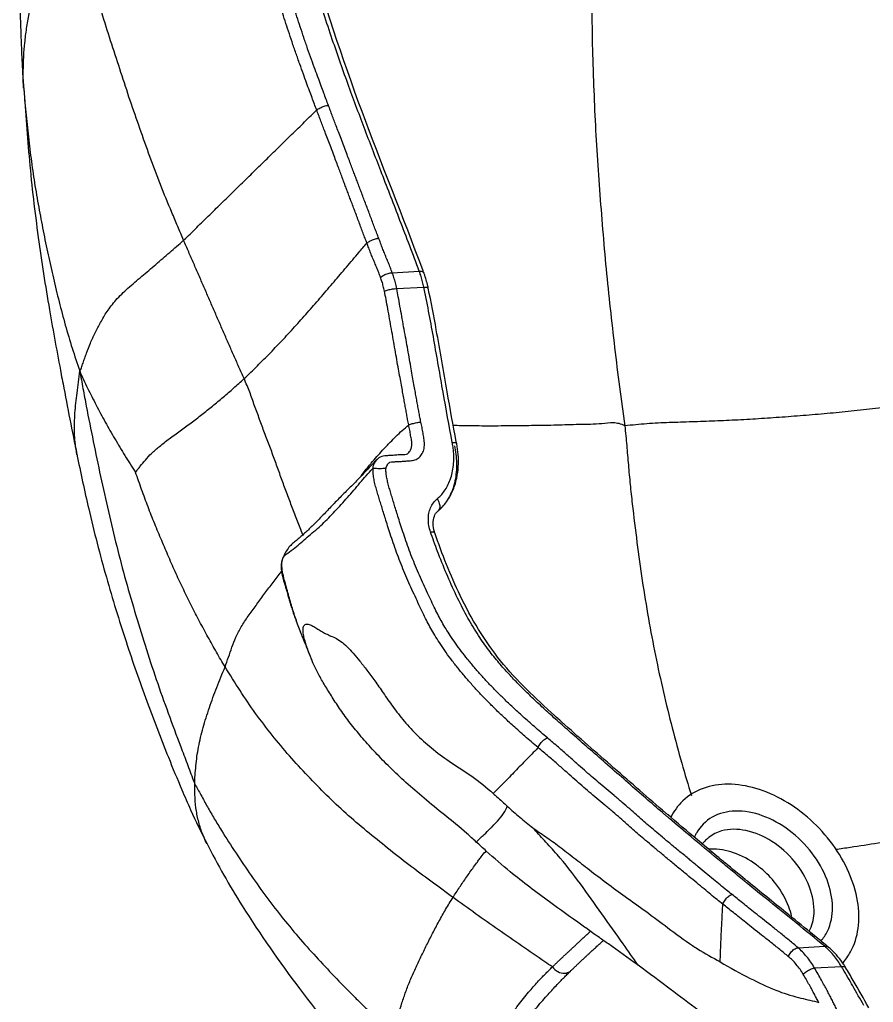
# Model space of a CAD drawing. Header units: inches. Extents: x 133169 to 134399, y -43543 to -42673.
# Drawn here: x 133277.41 to 133309.28, y -43401.25 to -43364.54 of the extents above; entities that cross this region are included whole.
import ezdxf

# ---------------------------------------------------------------- set-up
doc = ezdxf.new("R2010")
doc.units = ezdxf.units.IN
doc.header["$LTSCALE"] = 2
doc.header["$MEASUREMENT"] = 0
doc.layers.get('0').update_dxf_attribs({"linetype": 'CONTINUOUS'})

msp = doc.modelspace()

# ---------------------------------------------------------------- linework, layer by layer
at = {"color": 7, "linetype": 'Continuous'}
for p, q in [((133277.523, -43366.57), (133277.528, -43366.649)), ((133277.558, -43367.096), (133277.551, -43366.95)), ((133277.559, -43367.107), (133277.558, -43367.096)), ((133291.32, -43373.993), (133292.33, -43373.941)), ((133292.499, -43373.999), (133292.499, -43373.999)), ((133291.487, -43374.588), (133292.501, -43374.536)), ((133279.55, -43380.794), (133279.547, -43380.777)), ((133291.906, -43380.747), (133291.906, -43380.747)), ((133290.752, -43380.971), (133290.754, -43380.968)), ((133293.005, -43382.913), (133293.11, -43382.82)), ((133293.006, -43382.914), (133293.116, -43382.814)), ((133292.908, -43383.707), (133292.908, -43383.708)), ((133287.232, -43384.659), (133287.234, -43384.648)), ((133287.234, -43384.648), (133287.234, -43384.647)), ((133288.344, -43388.535), (133288.226, -43388.235)), ((133301.715, -43394.336), (133301.615, -43394.25)), ((133284.404, -43395.326), (133284.395, -43395.307)), ((133306.467, -43399.206), (133307.465, -43399.155)), ((133298.553, -43399.53), (133298.562, -43399.521)), ((133307.601, -43399.186), (133307.601, -43399.186)), ((133307.08, -43399.962), (133308.087, -43399.911)), ((133308.241, -43399.943), (133308.241, -43399.943))]:
    msp.add_line(p, q, dxfattribs=at)
for points, start_tangent, end_tangent in [([(133289.235, -43339.86), (133289.718, -43339.417), (133292.51, -43337.392), (133297.681, -43335.021), (133303.498, -43333.635), (133310.008, -43333.157), (133317.366, -43333.635), (133323.082, -43334.831), (133327.301, -43336.211), (133331.473, -43338.06), (133333.025, -43338.893), (133334.53, -43339.801), (133335.963, -43340.785), (133337.323, -43341.864), (133339.949, -43344.485), (133342.249, -43347.47), (133344.8, -43351.734), (133347.043, -43356.266), (133348.846, -43360.161), (133350.507, -43364.027), (133352.924, -43370.291), (133353.205, -43371.01)], (0.722714, 0.691147), (0.366046, -0.930597)), ([(133292.33, -43373.941), (133291.609, -43372.038), (133290.934, -43370.295), (133290.311, -43368.675), (133289.701, -43367.04), (133289.083, -43365.28), (133288.458, -43363.36), (133287.82, -43361.254), (133287.2, -43359.071), (133286.685, -43357.15), (133286.263, -43355.452), (133285.919, -43353.936), (133285.644, -43352.588), (133285.432, -43351.398), (133285.28, -43350.347), (133285.185, -43349.42), (133285.139, -43348.611), (133285.135, -43347.891), (133285.168, -43347.222), (133285.24, -43346.573), (133285.353, -43345.924), (133285.512, -43345.258), (133285.728, -43344.563), (133286.013, -43343.828), (133286.38, -43343.048), (133286.846, -43342.221), (133287.06, -43341.885)], (-0.347792, 0.937572), (0.548134, 0.836391)), ([(133292.459, -43373.892), (133290.192, -43367.972), (133288.152, -43361.861), (133286.602, -43356.201), (133285.542, -43351.021), (133285.488, -43346.461), (133286.895, -43342.769), (133287.37, -43342.031)], (-0.349374, 0.936983), (0.569357, 0.82209)), ([(133279.854, -43349.341), (133279.489, -43350.263), (133279.026, -43351.612), (133278.658, -43352.88), (133278.351, -43354.076), (133278.089, -43355.269), (133277.878, -43356.456), (133277.727, -43357.525), (133277.615, -43358.549), (133277.535, -43359.54), (133277.482, -43360.426), (133277.444, -43361.237), (133277.421, -43362.026), (133277.413, -43362.804), (133277.416, -43363.555), (133277.429, -43364.263), (133277.45, -43364.918), (133277.472, -43365.513), (133277.496, -43366.054), (133277.521, -43366.532)], (-0.384933, -0.922945), (0.057943, -0.99832)), ([(133288.5, -43367.919), (133288.415, -43367.696), (133288.325, -43367.457), (133288.228, -43367.196), (133288.122, -43366.905), (133288.003, -43366.576), (133287.869, -43366.203), (133287.723, -43365.791), (133287.579, -43365.374), (133287.445, -43364.974), (133287.319, -43364.589), (133287.2, -43364.215), (133287.084, -43363.847), (133286.964, -43363.464), (133286.835, -43363.043), (133286.689, -43362.562), (133286.526, -43362.018), (133286.348, -43361.414), (133286.155, -43360.755), (133285.947, -43360.036), (133285.721, -43359.247), (133285.484, -43358.391), (133285.261, -43357.548), (133285.071, -43356.799), (133284.908, -43356.139), (133284.766, -43355.549), (133284.641, -43355.018), (133284.532, -43354.54), (133284.437, -43354.111), (133284.355, -43353.729), (133284.285, -43353.39), (133284.224, -43353.088), (133284.172, -43352.818), (133284.126, -43352.574), (133284.084, -43352.35)], (-0.361476, 0.932381), (-0.179334, 0.983788)), ([(133288.937, -43367.745), (133288.853, -43367.522), (133288.764, -43367.284), (133288.667, -43367.024), (133288.561, -43366.734), (133288.441, -43366.407), (133288.307, -43366.035), (133288.162, -43365.627), (133288.019, -43365.213), (133287.887, -43364.816), (133287.763, -43364.432), (133287.645, -43364.06), (133287.53, -43363.692), (133287.411, -43363.309), (133287.281, -43362.89), (133287.136, -43362.411), (133286.974, -43361.867), (133286.796, -43361.264), (133286.604, -43360.605), (133286.396, -43359.887), (133286.171, -43359.1), (133285.934, -43358.248), (133285.712, -43357.409), (133285.522, -43356.664), (133285.36, -43356.006), (133285.218, -43355.417), (133285.094, -43354.888), (133284.986, -43354.412), (133284.892, -43353.984), (133284.812, -43353.604), (133284.742, -43353.267), (133284.682, -43352.967), (133284.63, -43352.698), (133284.584, -43352.456), (133284.543, -43352.233)], (-0.353723, 0.93535), (-0.178788, 0.983888)), ([(133277.564, -43365.913), (133277.605, -43365.408), (133277.672, -43364.869), (133277.77, -43364.321), (133277.894, -43363.764), (133278.048, -43363.195), (133278.232, -43362.618), (133278.441, -43362.03), (133278.681, -43361.436), (133278.812, -43361.134), (133278.966, -43360.83), (133279.153, -43360.524), (133279.36, -43360.199)], (0.058355, 0.998296), (0.522938, 0.852371)), ([(133283.533, -43372.784), (133283.312, -43372.264), (133283.094, -43371.744), (133282.666, -43370.701), (133282.272, -43369.656), (133281.901, -43368.61), (133281.537, -43367.562), (133281.193, -43366.513), (133280.851, -43365.462), (133280.516, -43364.41), (133280.195, -43363.357), (133279.892, -43362.304), (133279.605, -43361.251), (133279.477, -43360.726), (133279.36, -43360.199)], (-0.394078, 0.919077), (-0.208721, 0.977975)), ([(133298.876, -43362.104), (133298.776, -43362.783), (133298.773, -43363.481), (133298.776, -43364.224), (133298.778, -43364.965), (133298.793, -43365.708), (133298.817, -43366.451), (133298.875, -43367.935), (133298.956, -43369.419), (133299.057, -43370.899), (133299.173, -43372.378), (133299.302, -43373.854), (133299.454, -43375.326), (133299.621, -43376.794), (133299.801, -43378.258), (133300, -43379.717)], (-0.264917, -0.964271), (0.142816, -0.989749)), ([(133277.544, -43366.57), (133277.546, -43366.451), (133277.563, -43365.936), (133277.564, -43365.913)], (0.006362, 0.99998), (0.058355, 0.998296)), ([(133277.521, -43366.532), (133277.523, -43366.57)], (0.057943, -0.99832), (0.059184, -0.998247)), ([(133277.523, -43366.57), (133277.548, -43366.955)], (0.059658, -0.998219), (0.069086, -0.997611)), ([(133277.523, -43366.57), (133277.528, -43366.649)], (0.059184, -0.998247), (0.062057, -0.998073)), ([(133277.528, -43366.649), (133277.531, -43366.693), (133277.536, -43366.769)], (0.064105, -0.997943), (0.073998, -0.997258)), ([(133277.536, -43366.769), (133277.537, -43366.785)], (0.073998, -0.997258), (0.075464, -0.997148)), ([(133277.537, -43366.785), (133277.551, -43366.95)], (0.075464, -0.997148), (0.092902, -0.995675)), ([(133277.544, -43366.649), (133277.544, -43366.57)], (-0.001726, 0.999999), (0.006362, 0.99998)), ([(133277.551, -43366.95), (133277.544, -43366.702), (133277.544, -43366.649)], (-0.04861, 0.998818), (-0.001726, 0.999999)), ([(133277.548, -43366.955), (133277.558, -43367.096)], (0.069086, -0.997611), (0.071923, -0.99741)), ([(133277.551, -43366.95), (133277.563, -43367.096)], (0.085663, -0.996324), (0.082033, -0.99663)), ([(133277.563, -43367.096), (133277.589, -43367.418), (133277.628, -43367.879), (133277.725, -43368.805), (133277.837, -43369.73), (133277.966, -43370.641), (133278.122, -43371.542), (133278.29, -43372.434), (133278.474, -43373.322), (133278.67, -43374.202), (133278.884, -43375.082), (133279.116, -43375.951), (133279.374, -43376.815), (133279.652, -43377.665)], (0.082033, -0.99663), (0.321061, -0.947059)), ([(133277.563, -43367.107), (133277.777, -43369.816), (133278.106, -43372.675), (133278.524, -43375.38), (133278.963, -43377.791)], (0.08617, -0.99628), (0.186073, -0.982536)), ([(133283.533, -43372.784), (133283.776, -43372.549), (133284.02, -43372.307), (133284.509, -43371.827), (133284.997, -43371.349), (133285.485, -43370.871), (133285.974, -43370.392), (133286.461, -43369.914), (133286.951, -43369.436), (133287.437, -43368.957), (133287.929, -43368.479), (133288.412, -43368), (133288.5, -43367.919)], (0.726519, 0.687146), (0.745173, 0.666871)), ([(133288.5, -43367.919), (133288.625, -43367.837), (133288.784, -43367.773), (133288.937, -43367.745)], (0.743498, 0.668739), (0.99874, 0.050177)), ([(133290.375, -43372.89), (133290.306, -43372.71), (133290.234, -43372.517), (133290.159, -43372.316), (133290.081, -43372.109), (133290.001, -43371.895), (133289.919, -43371.678), (133289.837, -43371.461), (133289.759, -43371.253), (133289.686, -43371.058), (133289.617, -43370.877), (133289.551, -43370.702), (133289.484, -43370.526), (133289.415, -43370.342), (133289.341, -43370.144), (133289.261, -43369.929), (133289.172, -43369.692), (133289.074, -43369.431), (133288.973, -43369.164), (133288.876, -43368.913), (133288.79, -43368.686), (133288.711, -43368.478), (133288.639, -43368.285), (133288.569, -43368.101), (133288.5, -43367.919)], (-0.361892, 0.93222), (-0.359455, 0.933162)), ([(133290.815, -43372.709), (133290.746, -43372.53), (133290.674, -43372.341), (133290.599, -43372.141), (133290.521, -43371.933), (133290.441, -43371.718), (133290.358, -43371.502), (133290.277, -43371.286), (133290.199, -43371.077), (133290.125, -43370.881), (133290.056, -43370.699), (133289.99, -43370.524), (133289.923, -43370.349), (133289.854, -43370.166), (133289.78, -43369.97), (133289.7, -43369.755), (133289.61, -43369.517), (133289.512, -43369.256), (133289.409, -43368.987), (133289.313, -43368.736), (133289.226, -43368.511), (133289.148, -43368.305), (133289.075, -43368.112), (133289.006, -43367.928), (133288.937, -43367.745)], (-0.361574, 0.932344), (-0.353106, 0.935583)), ([(133290.375, -43372.89), (133290.499, -43372.805), (133290.659, -43372.739), (133290.815, -43372.709)], (0.731918, 0.681393), (0.998079, 0.06196)), ([(133291.32, -43373.993), (133291.249, -43373.807), (133291.175, -43373.623), (133291.099, -43373.439), (133291.025, -43373.258), (133290.954, -43373.076), (133290.885, -43372.893), (133290.815, -43372.709)], (-0.352601, 0.935774), (-0.361563, 0.932348)), ([(133279.652, -43377.665), (133279.686, -43377.617), (133279.718, -43377.547), (133279.777, -43377.37), (133279.841, -43377.185), (133279.908, -43377.001), (133280.052, -43376.623), (133280.23, -43376.243), (133280.434, -43375.852), (133280.672, -43375.449), (133281.003, -43375.022), (133281.454, -43374.573), (133281.972, -43374.129), (133282.493, -43373.682), (133283.012, -43373.235), (133283.272, -43373.015), (133283.533, -43372.784)], (0.687839, 0.725864), (0.734013, 0.679136)), ([(133285.788, -43377.95), (133285.597, -43377.52), (133285.406, -43377.091), (133285.22, -43376.664), (133285.032, -43376.235), (133284.846, -43375.806), (133284.659, -43375.377), (133284.474, -43374.948), (133284.286, -43374.516), (133284.099, -43374.084), (133283.909, -43373.651), (133283.721, -43373.218), (133283.533, -43372.784)], (-0.395851, 0.918315), (-0.395002, 0.91868)), ([(133285.788, -43377.95), (133286.284, -43377.475), (133286.772, -43376.982), (133287.257, -43376.474), (133287.734, -43375.952), (133288.208, -43375.421), (133288.678, -43374.881), (133289.146, -43374.335), (133289.612, -43373.786), (133290.077, -43373.235), (133290.223, -43373.062), (133290.375, -43372.89)], (0.733355, 0.679846), (0.671313, 0.741174)), ([(133290.884, -43374.166), (133290.814, -43373.987), (133290.741, -43373.807), (133290.665, -43373.626), (133290.588, -43373.44), (133290.514, -43373.254), (133290.444, -43373.071), (133290.375, -43372.89)], (-0.356054, 0.934465), (-0.359906, 0.932989)), ([(133290.884, -43374.166), (133291.008, -43374.083), (133291.167, -43374.02), (133291.32, -43373.993)], (0.743806, 0.668396), (0.998818, 0.048604)), ([(133291.03, -43374.686), (133290.986, -43374.493), (133290.937, -43374.32), (133290.884, -43374.166)], (-0.191398, 0.981513), (-0.356043, 0.934469)), ([(133291.487, -43374.588), (133291.437, -43374.367), (133291.382, -43374.17), (133291.32, -43373.993)], (-0.191943, 0.981406), (-0.352776, 0.935708)), ([(133292.33, -43373.941), (133292.461, -43373.961), (133292.495, -43374.001)], (0.999131, 0.041669), (0.421962, -0.906614)), ([(133292.367, -43374.044), (133292.33, -43373.941)], (-0.322231, 0.946661), (-0.348672, 0.937245)), ([(133292.396, -43374.133), (133292.367, -43374.044)], (-0.300165, 0.953887), (-0.322231, 0.946661)), ([(133292.453, -43374.331), (133292.396, -43374.133)], (-0.252691, 0.967547), (-0.300165, 0.953887)), ([(133292.498, -43373.999), (133292.459, -43373.892)], (-0.348363, 0.93736), (-0.349374, 0.936983)), ([(133292.646, -43374.495), (133292.512, -43374.034), (133292.499, -43373.999)], (-0.222621, 0.974905), (-0.34781, 0.937565)), ([(133292.501, -43374.536), (133292.453, -43374.331)], (-0.205966, 0.978559), (-0.252691, 0.967547)), ([(133292.501, -43374.536), (133292.629, -43374.546), (133292.658, -43374.575)], (0.999422, 0.033994), (0.464923, -0.885351)), ([(133292.514, -43374.6), (133292.501, -43374.536)], (-0.20296, 0.979187), (-0.204454, 0.978876)), ([(133292.663, -43374.572), (133292.646, -43374.495)], (-0.204406, 0.978886), (-0.222621, 0.974905)), ([(133291.03, -43374.686), (133291.164, -43374.638), (133291.33, -43374.602), (133291.487, -43374.588)], (0.900558, 0.434736), (0.999949, 0.0101)), ([(133291.933, -43379.681), (133291.894, -43379.483), (133291.859, -43379.289), (133291.825, -43379.093), (133291.789, -43378.89), (133291.75, -43378.675), (133291.708, -43378.444), (133291.662, -43378.191), (133291.61, -43377.911), (133291.553, -43377.594), (133291.491, -43377.242), (133291.426, -43376.871), (133291.358, -43376.49), (133291.29, -43376.102), (133291.221, -43375.714), (133291.154, -43375.341), (133291.089, -43374.995), (133291.03, -43374.686)], (-0.206831, 0.978377), (-0.19135, 0.981522)), ([(133292.388, -43379.576), (133292.35, -43379.387), (133292.315, -43379.197), (133292.28, -43379.001), (133292.243, -43378.798), (133292.204, -43378.583), (133292.162, -43378.352), (133292.117, -43378.101), (133292.067, -43377.821), (133292.012, -43377.504), (133291.951, -43377.152), (133291.886, -43376.779), (133291.816, -43376.397), (133291.746, -43376.01), (133291.676, -43375.624), (133291.609, -43375.25), (133291.546, -43374.9), (133291.487, -43374.588)], (-0.206992, 0.978343), (-0.189034, 0.98197)), ([(133293.561, -43380.333), (133293.219, -43378.462), (133292.875, -43376.502), (133292.514, -43374.6)], (-0.189253, 0.981928), (-0.20296, 0.979187)), ([(133293.71, -43380.306), (133293.371, -43378.443), (133292.964, -43376.13), (133292.663, -43374.572)], (-0.1886, 0.982054), (-0.204291, 0.97891)), ([(133278.963, -43377.791), (133279.03, -43378.141)], (0.186073, -0.982536), (0.186981, -0.982364)), ([(133279.547, -43380.777), (133279.529, -43380.678), (133279.458, -43379.969), (133279.477, -43379.239), (133279.554, -43378.489), (133279.652, -43377.665)], (-0.194011, 0.980999), (0.103289, 0.994651)), ([(133279.652, -43377.665), (133279.795, -43377.986), (133279.946, -43378.306), (133280.107, -43378.624), (133280.267, -43378.942), (133280.433, -43379.258), (133280.606, -43379.573), (133280.783, -43379.888), (133280.966, -43380.202), (133281.151, -43380.515), (133281.341, -43380.826), (133281.537, -43381.137), (133281.738, -43381.446)], (0.40468, -0.914458), (0.546172, -0.837673)), ([(133279.652, -43377.665), (133279.775, -43378.323), (133279.898, -43378.981), (133280.159, -43380.294), (133280.433, -43381.605), (133280.722, -43382.912), (133281.033, -43384.214), (133281.376, -43385.508), (133281.751, -43386.793), (133282.145, -43388.071), (133282.565, -43389.341), (133283.015, -43390.6), (133283.483, -43391.855), (133283.72, -43392.48), (133283.949, -43393.103)], (0.189612, -0.981859), (0.337724, -0.941245)), ([(133279.03, -43378.141), (133279.55, -43380.794)], (0.186981, -0.982364), (0.200656, -0.979662)), ([(133281.738, -43381.446), (133281.825, -43381.335), (133281.914, -43381.221), (133282.107, -43380.992), (133282.335, -43380.742), (133282.633, -43380.484), (133282.996, -43380.195), (133283.402, -43379.901), (133283.809, -43379.602), (133284.21, -43379.293), (133284.611, -43378.974), (133285.006, -43378.644), (133285.4, -43378.303), (133285.788, -43377.95)], (0.629387, 0.777092), (0.729879, 0.683576)), ([(133287.98, -43383.789), (133287.878, -43383.525), (133287.685, -43383.019), (133287.492, -43382.513), (133287.301, -43382.006), (133287.119, -43381.5), (133286.936, -43380.994), (133286.749, -43380.487), (133286.554, -43379.98), (133286.369, -43379.472), (133286.179, -43378.963), (133286.091, -43378.709), (133286, -43378.456), (133285.898, -43378.204), (133285.788, -43377.95)], (-0.362729, 0.931895), (-0.399962, 0.916532)), ([(133310.517, -43378.929), (133310.051, -43378.993), (133309.592, -43379.045), (133308.68, -43379.145), (133307.775, -43379.236), (133306.877, -43379.315), (133305.986, -43379.384), (133305.103, -43379.445), (133304.227, -43379.496), (133303.36, -43379.536), (133302.506, -43379.567), (133301.658, -43379.595), (133300.823, -43379.638), (133300.409, -43379.674), (133300, -43379.717)], (-0.987028, -0.160549), (-0.994103, -0.108436)), ([(133291.245, -43380.325), (133291.464, -43380.106), (133291.691, -43379.89), (133291.933, -43379.681)], (0.700855, 0.713303), (0.777168, 0.629294)), ([(133291.906, -43380.747), (133291.97, -43380.675), (133292.027, -43380.556), (133292.052, -43380.424), (133292.042, -43380.264), (133292.007, -43380.071), (133291.975, -43379.88), (133291.933, -43379.681)], (0.745871, 0.66609), (-0.213328, 0.976981)), ([(133291.933, -43379.681), (133292.067, -43379.632), (133292.233, -43379.593), (133292.388, -43379.576)], (0.900805, 0.434223), (0.999299, 0.037434)), ([(133292.121, -43380.999), (133292.286, -43380.925), (133292.415, -43380.79), (133292.497, -43380.607), (133292.522, -43380.396), (133292.503, -43380.185), (133292.469, -43379.985), (133292.433, -43379.779), (133292.388, -43379.576)], (0.97203, 0.234858), (-0.206494, 0.978448)), ([(133300, -43379.717), (133299.786, -43379.632), (133299.573, -43379.605), (133299.145, -43379.635), (133298.718, -43379.658), (133298.293, -43379.666), (133297.872, -43379.678), (133297.453, -43379.692), (133296.619, -43379.706), (133295.793, -43379.716), (133294.971, -43379.721), (133294.163, -43379.715), (133293.601, -43379.703)], (-0.858361, 0.513047), (-0.999557, 0.029778)), ([(133300, -43379.717), (133300.072, -43380.447), (133300.133, -43381.176), (133300.201, -43381.903), (133300.278, -43382.627), (133300.455, -43384.066), (133300.653, -43385.494), (133300.884, -43386.905), (133301.144, -43388.296), (133301.444, -43389.661), (133301.771, -43391), (133302.126, -43392.316), (133302.489, -43393.525)], (0.116492, -0.993192), (0.301295, -0.953531)), ([(133290.536, -43381.108), (133290.959, -43380.625), (133291.245, -43380.325)], (0.639002, 0.769205), (0.700855, 0.713303)), ([(133293.561, -43380.333), (133293.689, -43380.35), (133293.72, -43380.383)], (0.999996, -0.002682), (0.417062, -0.908878)), ([(133293.573, -43380.403), (133293.561, -43380.333)], (-0.168031, 0.985782), (-0.189254, 0.981928)), ([(133293.604, -43381.19), (133293.618, -43380.902), (133293.602, -43380.614), (133293.573, -43380.403)], (0.1025, 0.994733), (-0.168031, 0.985782)), ([(133293.725, -43380.381), (133293.71, -43380.306)], (-0.189582, 0.981865), (-0.1886, 0.982054)), ([(133293.78, -43380.787), (133293.725, -43380.381)], (-0.077803, 0.996969), (-0.189488, 0.981883)), ([(133279.547, -43380.776), (133279.989, -43382.82), (133280.648, -43385.371), (133281.384, -43387.772), (133282.158, -43390), (133282.963, -43392.092), (133283.464, -43393.308)], (0.200839, -0.979624), (0.392694, -0.919669)), ([(133291.906, -43380.746), (133291.838, -43380.781), (133291.638, -43380.794), (133291.445, -43380.811), (133291.272, -43380.82), (133291.099, -43380.833), (133290.872, -43380.885), (133290.821, -43380.915)], (-0.777896, -0.628393), (-0.822955, -0.568106)), ([(133293.73, -43381.109), (133293.707, -43380.778), (133293.654, -43380.456)], (-0.020516, 0.99979), (-0.205899, 0.978573)), ([(133293.727, -43381.67), (133293.78, -43380.787)], (0.208713, 0.977977), (-0.077803, 0.996969)), ([(133290.16, -43381.581), (133290.469, -43381.189), (133290.536, -43381.108)], (0.61109, 0.791561), (0.639002, 0.769205)), ([(133290.754, -43380.968), (133290.628, -43381.097), (133290.406, -43381.33)], (-0.706092, -0.70812), (-0.687875, -0.725829)), ([(133290.604, -43381.294), (133290.636, -43381.157), (133290.681, -43381.071), (133290.75, -43380.973), (133290.752, -43380.971)], (-0.0062, 0.999981), (0.720209, 0.693757)), ([(133290.821, -43380.915), (133290.753, -43380.972)], (-0.822955, -0.568106), (-0.701502, -0.712667)), ([(133291.089, -43381.281), (133291.103, -43381.242), (133291.139, -43381.17)], (0.112585, 0.993642), (0.450512, 0.89277)), ([(133291.139, -43381.17), (133291.177, -43381.11), (133291.232, -43381.077), (133291.347, -43381.06), (133291.479, -43381.05)], (0.450512, 0.89277), (0.998342, 0.057561)), ([(133291.479, -43381.05), (133291.624, -43381.044), (133291.782, -43381.031), (133291.946, -43381.02), (133292.121, -43380.999)], (0.998342, 0.057561), (0.97203, 0.234858)), ([(133293.673, -43381.759), (133293.72, -43381.44), (133293.73, -43381.109)], (0.205076, 0.978746), (-0.020516, 0.99979)), ([(133285.083, -43388.72), (133284.757, -43388.165), (133284.441, -43387.599), (133284.13, -43387.024), (133283.828, -43386.437), (133283.534, -43385.842), (133283.251, -43385.236), (133282.978, -43384.622), (133282.716, -43384), (133282.453, -43383.372), (133282.203, -43382.737), (133281.966, -43382.095), (133281.738, -43381.446)], (-0.520473, 0.853878), (-0.323658, 0.946174)), ([(133287.232, -43384.659), (133287.312, -43384.561), (133287.423, -43384.464), (133287.682, -43384.272), (133287.921, -43384.076), (133288.15, -43383.873), (133288.398, -43383.662), (133288.65, -43383.441), (133289.121, -43382.965), (133289.591, -43382.456), (133290.058, -43381.915), (133290.526, -43381.377), (133290.604, -43381.294)], (0.54171, 0.840566), (0.692289, 0.72162)), ([(133290.406, -43381.33), (133290.194, -43381.553), (133289.991, -43381.763), (133289.794, -43381.963)], (-0.687875, -0.725829), (-0.704976, -0.709231)), ([(133290.64, -43381.721), (133290.608, -43381.512), (133290.604, -43381.294)], (-0.193741, 0.981053), (0.068274, 0.997667)), ([(133290.606, -43381.295), (133290.738, -43381.301), (133290.921, -43381.304)], (0.997835, 0.065763), (0.99881, 0.048765)), ([(133290.921, -43381.304), (133291.089, -43381.281)], (0.99881, 0.048765), (0.969465, 0.245229)), ([(133297.115, -43391.37), (133296.626, -43390.95), (133296.197, -43390.57), (133295.82, -43390.225), (133295.493, -43389.914), (133295.2, -43389.623), (133294.921, -43389.335), (133294.649, -43389.039), (133294.384, -43388.735), (133294.131, -43388.43), (133293.894, -43388.127), (133293.677, -43387.831), (133293.485, -43387.549), (133293.319, -43387.288), (133293.179, -43387.05), (133293.051, -43386.814), (133292.919, -43386.554), (133292.781, -43386.269), (133292.636, -43385.958), (133292.485, -43385.631), (133292.335, -43385.297), (133292.19, -43384.958), (133292.052, -43384.616), (133291.923, -43384.272), (133291.802, -43383.927), (133291.692, -43383.593), (133291.596, -43383.294), (133291.513, -43383.03), (133291.439, -43382.797), (133291.373, -43382.584), (133291.312, -43382.38), (133291.252, -43382.181), (133291.196, -43381.988), (133291.148, -43381.801), (133291.11, -43381.621), (133291.088, -43381.447), (133291.089, -43381.281)], (-0.761343, 0.648349), (0.090569, 0.99589)), ([(133293.263, -43382.153), (133293.384, -43381.955), (133293.484, -43381.725), (133293.559, -43381.467), (133293.604, -43381.19)], (0.579313, 0.815105), (0.1025, 0.994733)), ([(133296.766, -43391.732), (133296.275, -43391.31), (133295.843, -43390.926), (133295.462, -43390.576), (133295.131, -43390.258), (133294.833, -43389.959), (133294.55, -43389.662), (133294.272, -43389.357), (133294.003, -43389.044), (133293.744, -43388.729), (133293.501, -43388.415), (133293.278, -43388.107), (133293.079, -43387.812), (133292.907, -43387.538), (133292.761, -43387.287), (133292.628, -43387.039), (133292.493, -43386.769), (133292.354, -43386.476), (133292.208, -43386.161), (133292.056, -43385.83), (133291.904, -43385.491), (133291.756, -43385.145), (133291.615, -43384.794), (133291.481, -43384.44), (133291.357, -43384.087), (133291.245, -43383.748), (133291.148, -43383.446), (133291.065, -43383.181), (133290.991, -43382.946), (133290.925, -43382.73), (133290.862, -43382.524), (133290.802, -43382.323), (133290.742, -43382.125), (133290.687, -43381.925), (133290.64, -43381.721)], (-0.761571, 0.648081), (-0.193741, 0.981053)), ([(133293.632, -43381.926), (133293.673, -43381.759)], (0.272386, 0.962188), (0.205076, 0.978746)), ([(133293.656, -43381.934), (133293.727, -43381.67)], (0.309904, 0.950768), (0.208713, 0.977977)), ([(133289.794, -43381.963), (133289.604, -43382.154), (133289.418, -43382.34), (133289.238, -43382.523), (133289.067, -43382.701), (133288.904, -43382.873), (133288.747, -43383.038), (133288.593, -43383.195)], (-0.704976, -0.709231), (-0.701941, -0.712236)), ([(133292.991, -43382.446), (133293.129, -43382.316), (133293.263, -43382.153)], (0.771221, 0.636568), (0.579313, 0.815105)), ([(133293.46, -43382.357), (133293.478, -43382.321), (133293.591, -43382.056), (133293.632, -43381.926)], (0.470737, 0.882274), (0.272386, 0.962188)), ([(133293.468, -43382.361), (133293.656, -43381.934)], (0.497272, 0.867595), (0.309904, 0.950768)), ([(133292.688, -43382.98), (133292.751, -43382.772), (133292.854, -43382.592), (133292.859, -43382.584)], (0.190365, 0.981713), (0.602709, 0.797961)), ([(133292.859, -43382.584), (133292.991, -43382.446)], (0.602709, 0.797961), (0.771246, 0.636537)), ([(133292.991, -43382.446), (133293.076, -43382.61), (133293.091, -43382.77), (133293.082, -43382.805)], (0.598236, -0.80132), (-0.302315, -0.953208)), ([(133293.113, -43382.816), (133293.191, -43382.738), (133293.342, -43382.549)], (0.724321, 0.689463), (0.571611, 0.820525)), ([(133293.257, -43382.663), (133293.386, -43382.492)], (0.644688, 0.764446), (0.560675, 0.828036)), ([(133293.342, -43382.549), (133293.382, -43382.489)], (0.571611, 0.820525), (0.539367, 0.842071)), ([(133293.382, -43382.489), (133293.46, -43382.357)], (0.539367, 0.842071), (0.470737, 0.882274)), ([(133293.386, -43382.492), (133293.431, -43382.423)], (0.560675, 0.828036), (0.526846, 0.849961)), ([(133293.431, -43382.423), (133293.468, -43382.361)], (0.526846, 0.849961), (0.497272, 0.867595)), ([(133292.688, -43383.441), (133292.667, -43383.205), (133292.688, -43382.98)], (-0.171935, 0.985108), (0.190365, 0.981713)), ([(133292.892, -43383.087), (133293.005, -43382.913)], (0.367173, 0.930153), (0.723026, 0.69082)), ([(133293.082, -43382.805), (133293.033, -43382.888)], (-0.302315, -0.953208), (-0.719611, -0.694377)), ([(133293.11, -43382.82), (133293.257, -43382.663)], (0.72479, 0.68897), (0.644688, 0.764446)), ([(133288.593, -43383.195), (133288.443, -43383.346), (133288.295, -43383.492), (133288.152, -43383.63), (133288.013, -43383.761), (133287.876, -43383.883), (133287.74, -43383.996)], (-0.701941, -0.712236), (-0.777993, -0.628273)), ([(133292.846, -43383.36), (133292.892, -43383.087)], (-0.008063, 0.999967), (0.367173, 0.930153)), ([(133292.908, -43383.707), (133292.896, -43383.67), (133292.846, -43383.36)], (-0.325889, 0.945408), (-0.008063, 0.999967)), ([(133292.749, -43383.678), (133292.688, -43383.441)], (-0.326651, 0.945145), (-0.171935, 0.985108)), ([(133292.749, -43383.678), (133292.875, -43383.682), (133292.903, -43383.71)], (0.993535, 0.113523), (0.478333, -0.878179)), ([(133292.776, -43383.756), (133292.749, -43383.678)], (-0.329508, 0.944153), (-0.326689, 0.945132)), ([(133297.379, -43390.537), (133295.363, -43388.489), (133293.856, -43386.054), (133292.908, -43383.708)], (-0.741943, 0.670463), (-0.323986, 0.946062)), ([(133287.74, -43383.996), (133287.601, -43384.111), (133287.464, -43384.251), (133287.339, -43384.435), (133287.234, -43384.648)], (-0.777993, -0.628273), (-0.408681, -0.912677)), ([(133293.048, -43384.499), (133292.776, -43383.756)], (-0.358527, 0.933519), (-0.329508, 0.944153)), ([(133287.234, -43384.647), (133287.226, -43384.668), (133287.21, -43384.716), (133287.196, -43384.766), (133287.186, -43384.818), (133287.178, -43384.873), (133287.174, -43384.93), (133287.173, -43384.989), (133287.176, -43385.049), (133287.181, -43385.111), (133287.19, -43385.174), (133287.201, -43385.237), (133287.214, -43385.302), (133287.23, -43385.368), (133287.247, -43385.435), (133287.266, -43385.502), (133287.286, -43385.571), (133287.307, -43385.64), (133287.329, -43385.711), (133287.351, -43385.783), (133287.372, -43385.856), (133287.395, -43385.932), (133287.417, -43386.009), (133287.44, -43386.088), (133287.464, -43386.169), (133287.488, -43386.253), (133287.513, -43386.338), (133287.539, -43386.425), (133287.566, -43386.513), (133287.594, -43386.603), (133287.623, -43386.694), (133287.654, -43386.786), (133287.686, -43386.879), (133287.72, -43386.973), (133287.756, -43387.069), (133287.793, -43387.166), (133287.831, -43387.264), (133287.87, -43387.364), (133287.91, -43387.464)], (-0.377672, -0.92594), (0.372971, -0.927843)), ([(133288.025, -43387.735), (133287.86, -43387.311), (133287.674, -43386.794), (133287.518, -43386.284), (133287.369, -43385.748), (133287.291, -43385.46), (133287.227, -43385.171), (133287.2, -43384.898), (133287.232, -43384.659)], (-0.369619, 0.929183), (0.273628, 0.961836)), ([(133300.862, -43393.691), (133300.212, -43393.126), (133299.536, -43392.534), (133298.867, -43391.948), (133298.26, -43391.416), (133297.722, -43390.942), (133297.235, -43390.506), (133296.796, -43390.103), (133296.401, -43389.728), (133296.032, -43389.361), (133295.671, -43388.982), (133295.304, -43388.568), (133294.926, -43388.097), (133294.537, -43387.544), (133294.145, -43386.894), (133293.76, -43386.15), (133293.39, -43385.339), (133293.048, -43384.499)], (-0.756243, 0.654291), (-0.358527, 0.933519)), ([(133285.083, -43388.72), (133285.207, -43388.355), (133285.338, -43387.985), (133285.483, -43387.611), (133285.681, -43387.223), (133285.943, -43386.823), (133286.234, -43386.421), (133286.531, -43386.02), (133286.832, -43385.621), (133287.134, -43385.222), (133287.183, -43385.159)], (0.315331, 0.948982), (0.610986, 0.791642)), ([(133288.079, -43387.797), (133288.025, -43387.601), (133287.993, -43387.413), (133288, -43387.248), (133288.069, -43387.138), (133288.187, -43387.122), (133288.324, -43387.173), (133288.47, -43387.258), (133288.626, -43387.358), (133288.796, -43387.456), (133288.982, -43387.544), (133289.183, -43387.634), (133289.398, -43387.764), (133289.624, -43387.956), (133289.859, -43388.206), (133290.109, -43388.502), (133290.377, -43388.84), (133290.666, -43389.233), (133290.981, -43389.69), (133291.342, -43390.201), (133291.765, -43390.744), (133292.269, -43391.287), (133292.861, -43391.809), (133293.535, -43392.3), (133294.287, -43392.802), (133295.093, -43393.451)], (-0.292624, 0.956227), (0.74489, -0.667187)), ([(133287.91, -43387.464), (133287.952, -43387.566), (133287.993, -43387.67), (133288.036, -43387.775), (133288.079, -43387.882), (133288.122, -43387.99), (133288.165, -43388.1), (133288.21, -43388.211), (133288.255, -43388.323), (133288.302, -43388.437), (133288.344, -43388.536)], (0.372971, -0.927843), (0.395134, -0.918623)), ([(133288.226, -43388.235), (133288.147, -43388.007), (133288.079, -43387.797)], (-0.331953, 0.943296), (-0.292624, 0.956227)), ([(133283.949, -43393.103), (133283.962, -43392.759), (133283.991, -43392.414), (133284.031, -43392.065), (133284.089, -43391.711), (133284.165, -43391.351), (133284.257, -43390.988), (133284.37, -43390.616), (133284.495, -43390.241), (133284.628, -43389.863), (133284.77, -43389.484), (133284.922, -43389.103), (133285.083, -43388.72)], (0.000248, 1), (0.394761, 0.918784)), ([(133293.588, -43397.328), (133293.173, -43397.026), (133292.761, -43396.723), (133291.943, -43396.113), (133291.147, -43395.487), (133290.363, -43394.85), (133289.598, -43394.194), (133288.87, -43393.506), (133288.163, -43392.789), (133287.486, -43392.043), (133286.838, -43391.265), (133286.22, -43390.453), (133285.639, -43389.603), (133285.083, -43388.72)], (-0.811473, 0.58439), (-0.52026, 0.854008)), ([(133288.594, -43389.042), (133288.388, -43388.635), (133288.344, -43388.536)], (-0.482971, 0.875636), (-0.396467, 0.918049)), ([(133294.11, -43394.943), (133293.267, -43394.249), (133292.509, -43393.621), (133291.833, -43393.032), (133291.231, -43392.469), (133290.694, -43391.918), (133290.218, -43391.387), (133289.797, -43390.878), (133289.433, -43390.386), (133289.118, -43389.91), (133288.84, -43389.462), (133288.594, -43389.042)], (-0.738156, 0.67463), (-0.482971, 0.875636)), ([(133297.642, -43390.773), (133297.379, -43390.537)], (-0.744541, 0.667577), (-0.741943, 0.670463)), ([(133301.529, -43394.176), (133299.596, -43392.495), (133297.642, -43390.773)], (-0.758585, 0.651574), (-0.744541, 0.667577)), ([(133296.766, -43391.732), (133296.852, -43391.58), (133296.981, -43391.446), (133297.115, -43391.37)], (0.342617, 0.939475), (0.957677, 0.287846)), ([(133300.884, -43394.638), (133300.657, -43394.441), (133300.434, -43394.244), (133300.186, -43394.025), (133299.906, -43393.782), (133299.602, -43393.523), (133299.301, -43393.271), (133299.022, -43393.036), (133298.76, -43392.811), (133298.494, -43392.579), (133298.204, -43392.322), (133297.882, -43392.037), (133297.522, -43391.72), (133297.115, -43391.37)], (-0.758265, 0.651947), (-0.761349, 0.648342)), ([(133296.766, -43391.732), (133296.741, -43391.758), (133296.322, -43392.188), (133295.908, -43392.614), (133295.487, -43393.05), (133295.291, -43393.248), (133295.093, -43393.451)], (-0.703732, -0.710465), (-0.692128, -0.721775)), ([(133302.393, -43396.543), (133302.062, -43396.269), (133301.708, -43395.977), (133301.368, -43395.694), (133301.056, -43395.434), (133300.779, -43395.199), (133300.53, -43394.986), (133300.302, -43394.786), (133300.077, -43394.587), (133299.83, -43394.37), (133299.553, -43394.132), (133299.252, -43393.879), (133298.953, -43393.629), (133298.672, -43393.392), (133298.407, -43393.163), (133298.139, -43392.927), (133297.848, -43392.669), (133297.528, -43392.385), (133297.17, -43392.075), (133296.766, -43391.732)], (-0.770525, 0.637409), (-0.76438, 0.644765)), ([(133284.385, -43395.288), (133284.268, -43395.032), (133284.112, -43394.577), (133284.011, -43394.101), (133283.961, -43393.607), (133283.949, -43393.103)], (-0.448058, 0.894005), (0.00593, 0.999982)), ([(133283.949, -43393.103), (133284.177, -43393.501), (133284.422, -43393.945), (133284.677, -43394.388), (133284.941, -43394.824), (133285.488, -43395.676), (133286.055, -43396.513), (133286.64, -43397.333), (133287.254, -43398.127), (133287.894, -43398.895), (133288.559, -43399.637), (133289.24, -43400.362), (133289.935, -43401.07), (133290.29, -43401.418), (133290.648, -43401.757), (133291.006, -43402.097), (133291.366, -43402.498)], (0.514372, -0.857567), (0.610108, -0.792319)), ([(133308.425, -43399.366), (133308.71, -43398.49), (133308.689, -43397.47), (133308.363, -43396.394), (133307.761, -43395.352), (133306.933, -43394.433), (133305.949, -43393.715), (133304.893, -43393.259), (133303.854, -43393.102), (133302.92, -43393.26), (133302.171, -43393.719), (133302.163, -43393.727)], (0.486653, 0.873596), (-0.722982, -0.690867)), ([(133283.464, -43393.308), (133283.794, -43394.057), (133284.405, -43395.326)], (0.392694, -0.919669), (0.452869, -0.891577)), ([(133295.092, -43393.451), (133295.224, -43393.57), (133295.615, -43393.922)], (0.744714, -0.667384), (0.74099, -0.671516)), ([(133294.968, -43394.768), (133295.049, -43394.688), (133295.313, -43394.404), (133295.521, -43394.12), (133295.614, -43393.922)], (0.71161, 0.702574), (0.333235, 0.942844)), ([(133295.615, -43393.922), (133296.08, -43394.337), (133296.561, -43394.723)], (0.737071, -0.675815), (0.803844, -0.59484)), ([(133301.485, -43394.227), (133300.862, -43393.691)], (-0.760101, 0.649804), (-0.756243, 0.654291)), ([(133302.163, -43393.727), (133301.717, -43394.341)], (-0.722982, -0.690867), (-0.440525, -0.89774)), ([(133315.979, -43393.884), (133314.86, -43394.177), (133313.749, -43394.444), (133312.651, -43394.694), (133311.567, -43394.923), (133310.501, -43395.128), (133309.454, -43395.305), (133308.422, -43395.463), (133307.868, -43395.543)], (-0.963881, -0.266332), (-0.990151, -0.14)), ([(133301.535, -43394.27), (133301.485, -43394.227)], (-0.760425, 0.649426), (-0.760099, 0.649807)), ([(133301.615, -43394.249), (133301.529, -43394.176)], (-0.759153, 0.650912), (-0.758585, 0.651574)), ([(133301.585, -43394.312), (133301.535, -43394.27)], (-0.760686, 0.64912), (-0.760425, 0.649426)), ([(133301.672, -43394.386), (133301.585, -43394.312)], (-0.761153, 0.648573), (-0.760651, 0.649162)), ([(133302.859, -43395.304), (133301.715, -43394.336)], (-0.766456, 0.642297), (-0.760266, 0.649611)), ([(133307.55, -43396.675), (133306.982, -43395.666), (133306.134, -43394.825), (133305.133, -43394.277), (133304.127, -43394.104), (133303.265, -43394.331), (133302.675, -43394.925), (133302.612, -43395.047)], (-0.354333, 0.935119), (-0.415076, -0.909787)), ([(133296.561, -43394.723), (133297.036, -43395.052), (133297.552, -43395.426), (133298.1, -43395.85), (133298.68, -43396.297), (133299.315, -43396.783), (133300.018, -43397.297), (133300.781, -43397.846), (133301.606, -43398.461), (133302.529, -43399.127), (133302.713, -43399.244)], (0.803645, -0.595109), (0.851054, -0.525079)), ([(133300.494, -43399.862), (133299.94, -43399.062), (133299.149, -43397.944), (133298.342, -43396.824), (133297.471, -43395.725), (133296.999, -43395.203), (133296.571, -43394.731)], (-0.5637, 0.82598), (-0.661098, 0.750299)), ([(133301.406, -43395.08), (133301.13, -43394.848), (133300.884, -43394.638)], (-0.766456, 0.642296), (-0.758265, 0.651947)), ([(133302.477, -43395.068), (133301.672, -43394.386)], (-0.765397, 0.643559), (-0.761153, 0.648573)), ([(133294.456, -43395.259), (133294.282, -43395.1), (133294.11, -43394.943)], (-0.737574, 0.675266), (-0.737816, 0.675002)), ([(133294.456, -43395.259), (133294.754, -43394.976), (133294.968, -43394.768)], (0.722413, 0.691462), (0.71161, 0.702574)), ([(133302.42, -43395.923), (133302.41, -43395.914), (133302.057, -43395.622), (133301.717, -43395.34), (133301.406, -43395.08)], (-0.770984, 0.636854), (-0.766456, 0.642296)), ([(133303.477, -43395.902), (133302.477, -43395.068)], (-0.769953, 0.638101), (-0.765397, 0.643559)), ([(133302.612, -43395.047), (133302.594, -43395.089)], (-0.415076, -0.909787), (-0.390145, -0.920754)), ([(133303.134, -43395.092), (133303.046, -43395.168)], (-0.787479, -0.616342), (-0.729776, -0.683687)), ([(133306.896, -43396.942), (133306.336, -43395.99), (133305.492, -43395.239), (133304.523, -43394.832), (133303.615, -43394.847), (133303.134, -43395.092)], (-0.354333, 0.935119), (-0.787479, -0.616342)), ([(133284.395, -43395.307), (133284.385, -43395.288)], (-0.452839, 0.891592), (-0.448058, 0.894005)), ([(133284.394, -43395.308), (133285.722, -43397.649), (133287.858, -43400.731), (133290.333, -43403.808), (133292.337, -43406.014)], (0.451911, -0.892063), (0.69341, -0.720543)), ([(133294.83, -43395.599), (133294.456, -43395.259)], (-0.743523, 0.66871), (-0.73766, 0.675172)), ([(133302.9, -43395.338), (133302.859, -43395.304)], (-0.76667, 0.642041), (-0.766456, 0.642297)), ([(133303.046, -43395.168), (133302.94, -43395.28), (133302.899, -43395.332)], (-0.729776, -0.683687), (-0.594778, -0.80389)), ([(133303.518, -43395.853), (133302.9, -43395.338)], (-0.769801, 0.638284), (-0.76667, 0.642041)), ([(133294.593, -43395.878), (133294.642, -43395.815), (133294.796, -43395.621), (133294.827, -43395.585)], (0.608374, 0.79365), (0.641998, 0.766706)), ([(133298.392, -43398.362), (133297.192, -43397.496), (133295.725, -43396.373), (133294.83, -43395.599)], (-0.813816, 0.581123), (-0.743523, 0.66871)), ([(133303.21, -43395.526), (133303.15, -43395.53)], (-0.99855, -0.053824), (-0.996248, -0.086541)), ([(133304.062, -43395.658), (133303.21, -43395.526)], (-0.945235, 0.32639), (-0.99855, -0.053824)), ([(133304.914, -43396.114), (133304.062, -43395.658)], (-0.804024, 0.594597), (-0.945235, 0.32639)), ([(133293.588, -43397.328), (133293.709, -43397.14), (133293.835, -43396.951), (133293.96, -43396.764), (133294.09, -43396.575), (133294.222, -43396.386), (133294.356, -43396.197), (133294.496, -43396.007), (133294.593, -43395.878)], (0.533798, 0.845612), (0.608374, 0.79365)), ([(133302.742, -43396.188), (133302.42, -43395.923)], (-0.770711, 0.637185), (-0.770984, 0.636854)), ([(133303.038, -43396.433), (133302.742, -43396.188)], (-0.769826, 0.638254), (-0.770711, 0.637185)), ([(133303.958, -43396.3), (133303.477, -43395.902)], (-0.772064, 0.635545), (-0.769915, 0.638146)), ([(133303.605, -43395.925), (133303.518, -43395.853)], (-0.770233, 0.637763), (-0.769801, 0.638284)), ([(133303.757, -43396.051), (133303.605, -43395.925)], (-0.770526, 0.637409), (-0.769831, 0.638247)), ([(133304.499, -43396.661), (133303.757, -43396.051)], (-0.773697, 0.633556), (-0.770526, 0.637409)), ([(133305.072, -43396.237), (133304.914, -43396.114)], (-0.769987, 0.638059), (-0.804024, 0.594597)), ([(133302.688, -43396.787), (133302.393, -43396.543)], (-0.769867, 0.638205), (-0.770525, 0.637409)), ([(133303.307, -43396.656), (133303.038, -43396.433)], (-0.771003, 0.636831), (-0.769826, 0.638254)), ([(133304.458, -43396.71), (133303.958, -43396.3)], (-0.774243, 0.632888), (-0.772064, 0.635545)), ([(133306.122, -43397.681), (133305.638, -43396.824), (133305.072, -43396.237)], (-0.354333, 0.935119), (-0.769987, 0.638059)), ([(133302.957, -43397.01), (133302.688, -43396.787)], (-0.769767, 0.638325), (-0.769867, 0.638205)), ([(133304.006, -43397.224), (133303.792, -43397.053), (133303.558, -43396.863), (133303.307, -43396.656)], (-0.78342, 0.621493), (-0.771003, 0.636831)), ([(133304.547, -43396.783), (133304.458, -43396.71)], (-0.774561, 0.632499), (-0.774163, 0.632986)), ([(133304.587, -43396.733), (133304.499, -43396.661)], (-0.774044, 0.633132), (-0.773697, 0.633556)), ([(133305.397, -43397.474), (133304.547, -43396.783)], (-0.777156, 0.629308), (-0.774561, 0.632499)), ([(133306.931, -43398.637), (133306.011, -43397.89), (133304.587, -43396.733)], (-0.77526, 0.631642), (-0.774348, 0.63276)), ([(133306.888, -43398.594), (133307.064, -43397.929), (133306.896, -43396.942)], (0.467864, 0.8838), (-0.354333, 0.935119)), ([(133307.566, -43398.592), (133307.754, -43397.7), (133307.55, -43396.675)], (0.442305, 0.896865), (-0.354333, 0.935119)), ([(133303.445, -43397.412), (133303.209, -43397.219), (133302.957, -43397.01)], (-0.776676, 0.629901), (-0.769767, 0.638325)), ([(133303.662, -43397.586), (133303.741, -43397.427), (133303.869, -43397.293), (133304.006, -43397.224)], (0.281156, 0.959662), (0.977963, 0.20878)), ([(133306.467, -43399.206), (133306.136, -43398.929), (133305.786, -43398.644), (133305.448, -43398.375), (133305.142, -43398.132), (133304.871, -43397.915), (133304.624, -43397.716), (133304.398, -43397.536), (133304.193, -43397.372), (133304.006, -43397.224)], (-0.764542, 0.644574), (-0.783192, 0.62178)), ([(133291.366, -43402.498), (133291.444, -43402.098), (133291.55, -43401.687), (133291.682, -43401.269), (133291.827, -43400.848), (133291.993, -43400.421), (133292.184, -43399.987), (133292.391, -43399.55), (133292.602, -43399.113), (133292.827, -43398.671), (133293.061, -43398.229), (133293.313, -43397.781), (133293.588, -43397.328)], (0.161038, 0.986948), (0.532084, 0.846692)), ([(133297.299, -43399.925), (133297.017, -43399.733), (133296.149, -43399.138), (133295.286, -43398.539), (133294.432, -43397.936), (133293.588, -43397.328)], (-0.826927, 0.562309), (-0.807813, 0.589438)), ([(133303.662, -43397.586), (133303.445, -43397.412)], (-0.786134, 0.618056), (-0.776676, 0.629901)), ([(133303.558, -43399.739), (133303.575, -43399.366), (133303.598, -43398.767), (133303.629, -43398.169), (133303.645, -43397.877), (133303.662, -43397.586)], (0.055794, 0.998442), (0.067021, 0.997752)), ([(133306.114, -43399.544), (133305.784, -43399.274), (133305.438, -43398.997), (133305.102, -43398.733), (133304.796, -43398.49), (133304.524, -43398.271), (133304.277, -43398.074), (133304.052, -43397.895), (133303.848, -43397.733), (133303.662, -43397.586)], (-0.770219, 0.637779), (-0.779897, 0.625908)), ([(133307.465, -43399.155), (133306.396, -43398.282), (133305.397, -43397.474)], (-0.771572, 0.636142), (-0.777156, 0.629308)), ([(133306.229, -43398.029), (133306.122, -43397.681)], (-0.230097, 0.973168), (-0.354333, 0.935119)), ([(133298.799, -43398.651), (133298.392, -43398.362)], (-0.815401, 0.578897), (-0.813816, 0.581123)), ([(133298.506, -43398.79), (133298.615, -43398.688), (133298.714, -43398.591)], (0.737089, 0.675796), (0.72433, 0.689453)), ([(133299.052, -43398.831), (133298.799, -43398.651)], (-0.815984, 0.578074), (-0.815401, 0.578897)), ([(133307.504, -43399.106), (133306.931, -43398.637)], (-0.772184, 0.635399), (-0.77526, 0.631642)), ([(133307.318, -43398.959), (133307.566, -43398.592)], (0.667994, 0.744166), (0.442305, 0.896865)), ([(133297.299, -43399.925), (133297.385, -43399.844), (133297.471, -43399.759), (133297.561, -43399.672), (133297.651, -43399.588), (133297.741, -43399.504), (133297.832, -43399.419), (133297.924, -43399.334), (133298.016, -43399.248), (133298.108, -43399.163), (133298.201, -43399.076), (133298.297, -43398.985), (133298.399, -43398.888), (133298.506, -43398.79)], (0.735416, 0.677616), (0.737089, 0.675796)), ([(133298.553, -43399.53), (133298.637, -43399.452), (133298.756, -43399.342), (133298.874, -43399.234), (133298.991, -43399.128), (133299.108, -43399.021), (133299.2, -43398.938)], (0.731643, 0.681688), (0.7418, 0.670622)), ([(133299.386, -43399.068), (133299.052, -43398.831)], (-0.815834, 0.578286), (-0.815984, 0.578074)), ([(133300.494, -43399.862), (133299.386, -43399.068)], (-0.80772, 0.589566), (-0.815834, 0.578286)), ([(133307.465, -43399.155), (133307.588, -43399.177), (133307.601, -43399.186)], (0.98954, 0.144258), (0.757091, -0.65331)), ([(133307.553, -43399.233), (133307.465, -43399.155)], (-0.732541, 0.680723), (-0.764571, 0.644539)), ([(133307.601, -43399.186), (133307.504, -43399.106)], (-0.771507, 0.636221), (-0.772184, 0.635399)), ([(133302.713, -43399.244), (133303.558, -43399.739)], (0.851054, -0.525079), (0.862215, -0.506542)), ([(133306.114, -43399.544), (133306.195, -43399.389), (133306.325, -43399.264), (133306.467, -43399.206)], (0.288696, 0.957421), (0.991375, 0.131055)), ([(133307.08, -43399.962), (133306.943, -43399.744), (133306.789, -43399.539), (133306.628, -43399.357), (133306.467, -43399.206)], (-0.498184, 0.867071), (-0.759197, 0.650861)), ([(133307.798, -43399.494), (133307.553, -43399.233)], (-0.63568, 0.771953), (-0.732541, 0.680723)), ([(133307.721, -43399.292), (133307.601, -43399.186)], (-0.730549, 0.68286), (-0.77161, 0.636096)), ([(133308.163, -43399.819), (133307.721, -43399.292)], (-0.550867, 0.834593), (-0.730549, 0.68286)), ([(133308.087, -43399.911), (133307.798, -43399.494)], (-0.503642, 0.863913), (-0.63568, 0.771953)), ([(133308.129, -43399.776), (133308.425, -43399.366)], (0.675336, 0.737511), (0.486653, 0.873596)), ([(133297.97, -43400.085), (133298.059, -43399.999), (133298.147, -43399.914), (133298.237, -43399.827), (133298.33, -43399.74), (133298.422, -43399.652), (133298.515, -43399.565), (133298.553, -43399.53)], (0.715046, 0.699077), (0.731642, 0.681689)), ([(133301.746, -43400.794), (133300.494, -43399.862)], (-0.798732, 0.601686), (-0.807564, 0.58978)), ([(133303.558, -43399.739), (133304.681, -43400.352), (133305.641, -43400.797), (133306.489, -43401.068)], (0.861929, -0.507028), (0.969276, -0.245977)), ([(133306.664, -43400.206), (133306.541, -43400.015), (133306.403, -43399.835), (133306.258, -43399.675), (133306.114, -43399.544)], (-0.50742, 0.861699), (-0.770241, 0.637753)), ([(133308.241, -43399.943), (133308.163, -43399.819)], (-0.513405, 0.858147), (-0.550867, 0.834593)), ([(133300.052, -43405.187), (133299.962, -43405.274), (133299.66, -43405.55), (133299.331, -43405.819), (133298.951, -43406.081), (133298.53, -43406.308), (133298.118, -43406.457), (133297.729, -43406.532), (133297.351, -43406.544), (133296.98, -43406.492), (133296.615, -43406.374), (133296.261, -43406.186), (133295.942, -43405.935), (133295.677, -43405.624), (133295.483, -43405.267), (133295.368, -43404.887), (133295.33, -43404.495), (133295.356, -43404.106), (133295.425, -43403.752), (133295.514, -43403.449), (133295.608, -43403.194), (133295.704, -43402.977), (133295.801, -43402.782), (133295.9, -43402.598), (133296.008, -43402.413), (133296.134, -43402.212), (133296.288, -43401.987), (133296.468, -43401.743), (133296.67, -43401.488), (133296.886, -43401.233), (133297.09, -43401.001), (133297.271, -43400.802), (133297.435, -43400.627), (133297.586, -43400.469), (133297.726, -43400.327), (133297.854, -43400.199), (133297.97, -43400.085)], (-0.71573, -0.698377), (0.715038, 0.699085)), ([(133295.883, -43401.549), (133296.069, -43401.295), (133296.268, -43401.041), (133296.458, -43400.814), (133296.626, -43400.621), (133296.781, -43400.45), (133296.926, -43400.296), (133297.061, -43400.158), (133297.185, -43400.035), (133297.299, -43399.925)], (0.572871, 0.819645), (0.722304, 0.691576)), ([(133297.299, -43399.925), (133297.504, -43400.101), (133297.752, -43400.16), (133297.97, -43400.085)], (0.590849, -0.806782), (0.793721, 0.608282)), ([(133306.664, -43400.206), (133306.779, -43400.099), (133306.931, -43400.01), (133307.08, -43399.962)], (0.618464, 0.785814), (0.987517, 0.157509)), ([(133307.238, -43401.248), (133307.162, -43401.102), (133307.079, -43400.946), (133306.989, -43400.779), (133306.89, -43400.599), (133306.782, -43400.409), (133306.664, -43400.206)], (-0.458569, 0.888659), (-0.507383, 0.86172)), ([(133308.205, -43402.09), (133308.118, -43401.932), (133308.038, -43401.777), (133307.963, -43401.621), (133307.887, -43401.464), (133307.809, -43401.305), (133307.728, -43401.142), (133307.643, -43400.976), (133307.551, -43400.803), (133307.45, -43400.617), (133307.339, -43400.415), (133307.216, -43400.197), (133307.08, -43399.962)], (-0.499019, 0.866591), (-0.505494, 0.86283)), ([(133308.087, -43399.911), (133308.209, -43399.917), (133308.237, -43399.946)], (0.985298, 0.170842), (0.515668, -0.856788)), ([(133308.141, -43400.002), (133308.087, -43399.911)], (-0.51118, 0.859474), (-0.513385, 0.858158)), ([(133308.511, -43400.636), (133308.141, -43400.002)], (-0.497454, 0.867491), (-0.51118, 0.859474)), ([(133308.527, -43400.429), (133308.241, -43399.943)], (-0.502487, 0.864585), (-0.513385, 0.858158)), ([(133309.108, -43401.454), (133308.527, -43400.429)], (-0.484867, 0.874588), (-0.502487, 0.864585)), ([(133301.825, -43400.853), (133301.746, -43400.794)], (-0.798553, 0.601924), (-0.798732, 0.601686)), ([(133302.886, -43401.658), (133301.825, -43400.853)], (-0.794767, 0.606915), (-0.798553, 0.601924)), ([(133308.921, -43401.363), (133308.511, -43400.636)], (-0.485593, 0.874185), (-0.497454, 0.867491)), ([(133306.489, -43401.068), (133307.167, -43401.23)], (0.969276, -0.245977), (0.969173, -0.246383)), ([(133307.167, -43401.23), (133307.238, -43401.248)], (0.969173, -0.246383), (0.966528, -0.256562))]:
    msp.add_spline(points, degree=3, dxfattribs=dict(at, start_tangent=start_tangent, end_tangent=end_tangent))

doc.saveas('drawing.dxf')
